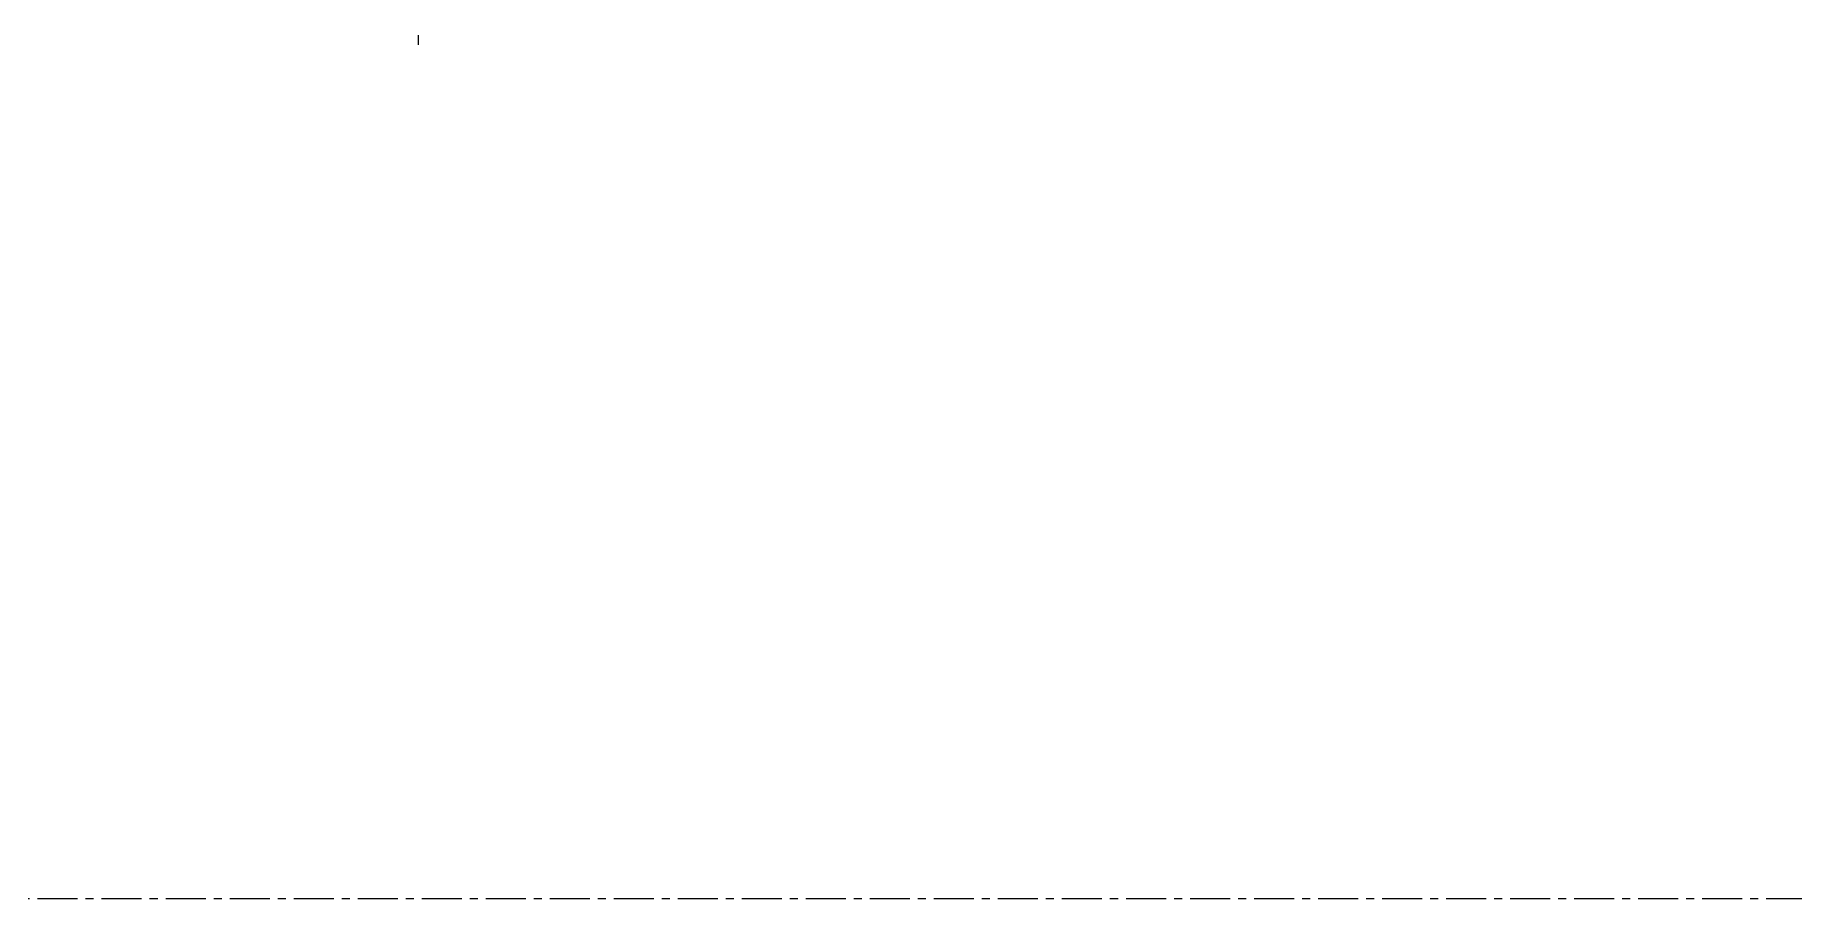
# Model space of a CAD drawing. Extents: x -662 to 7167, y -426 to 2826.
# Drawn here: x 769 to 1318, y 1382 to 1652 of the extents above; entities that cross this region are included whole.
import ezdxf
from ezdxf.enums import TextEntityAlignment as Align

# ---------------------------------------------------------------- set-up
doc = ezdxf.new("R2010")
doc.units = 0
doc.header["$LTSCALE"] = 10
doc.linetypes.add('G02-1-PRDXXXX-E-MET-01-P01-01$0$CENTER', pattern=[2, 1.25, -0.25, 0.25, -0.25])
doc.layers.add('G02-1-PRDXXXX-E-MEQP-01-P01-01$0$EQ INST-HTpwr', color=9, linetype='Continuous')
doc.layers.add('G02-1-PRDXXXX-E-MET-01-P01-01$0$CL_CABLE TRAY INST', color=200, linetype='G02-1-PRDXXXX-E-MET-01-P01-01$0$CENTER')
doc.styles.add('G02-1-PRDXXXX-E-MEQP-01-P01-01$0$Standard', font='Franklin%20Gothic%20Medium%20Cond%20Regular.ttf')
doc.styles.add('G02-1-PRDXXXX-E-MET-01-P01-01$0$Standard', font='Franklin%20Gothic%20Medium%20Cond%20Regular.ttf')

# ---------------------------------------------------------------- blocks, each defined once
blk = doc.blocks.new('*U145')
at = {"layer": 'DEFPOINTS'}
for p, q in [((-1.5, 0), (1.5, 0)), ((0, 1.5), (0, -1.5))]:
    blk.add_line(p, q, dxfattribs=at)
at = {"layer": 'DEFPOINTS', "extrusion": (0, -1, 0), "style": 'G02-1-PRDXXXX-E-MEQP-01-P01-01$0$Standard'}
for tag, p in [('E-CIRCUIT#', (418.03, 0, -24.55)), ('E-PANEL#', (422.28, 0, -24.55)), ('E-DIMENSIONS', (426.54, 0, -24.55)), ('E-CATALOG#', (430.79, 0, -24.55)), ('E-MANUFACTURER', (435.04, 0, -24.55)), ('E-D.DESCRIPTION', (439.29, 0, -24.55)), ('E-BOM#', (443.55, 0, -24.55)), ('E-G.DESCRIPTION', (447.8, 0, -24.55)), ('E-TAG', (452.05, 0, -24.55))]:
    blk.add_attdef(tag, text='', height=2.5, rotation=270, dxfattribs=at).set_placement(p, align=Align.TOP_LEFT)

msp = doc.modelspace()

# ---------------------------------------------------------------- linework, layer by layer
at = {"layer": 'G02-1-PRDXXXX-E-MET-01-P01-01$0$CL_CABLE TRAY INST'}
msp.add_line((2981.86, 1381.72, 63.5), (-18.14, 1381.72, 63.5), dxfattribs=at)

# ---------------------------------------------------------------- block references
at = {"layer": 'G02-1-PRDXXXX-E-MEQP-01-P01-01$0$EQ INST-HTpwr', "extrusion": (-1, 7.39557e-32, -1.49976e-32)}
ref = msp.add_blockref('*U145', (-1650, 656.65, -888.32), dxfattribs=dict(at, xscale=-1, rotation=270))
ref.add_attrib('E-TAG', 'MIQ-PJB-PG-P0103-1', dxfattribs={"layer": 'DEFPOINTS', "extrusion": (1.2326e-31, 1, 2.22045e-16), "height": 2.5, "style": 'G02-1-PRDXXXX-E-MEQP-01-P01-01$0$Standard'}).set_placement((-888.32, 1108.7, 1625.45), align=Align.TOP_LEFT)
ref.add_attrib('E-G.DESCRIPTION', 'MIQ POWER JUNCTION BOX and BRACKETS', dxfattribs={"layer": 'DEFPOINTS', "extrusion": (1.2326e-31, 1, 2.22045e-16), "height": 2.5, "style": 'G02-1-PRDXXXX-E-MEQP-01-P01-01$0$Standard'}).set_placement((-888.32, 1104.45, 1625.45), align=Align.TOP_LEFT)
ref.add_attrib('E-BOM#', '2 & 3', dxfattribs={"layer": 'DEFPOINTS', "extrusion": (1.2326e-31, 1, 2.22045e-16), "height": 2.5, "style": 'G02-1-PRDXXXX-E-MEQP-01-P01-01$0$Standard'}).set_placement((-888.32, 1100.2, 1625.45), align=Align.TOP_LEFT)
ref.add_attrib('E-D.DESCRIPTION', 'POWER KIT', dxfattribs={"layer": 'DEFPOINTS', "extrusion": (1.2326e-31, 1, 2.22045e-16), "height": 2.5, "style": 'G02-1-PRDXXXX-E-MEQP-01-P01-01$0$Standard'}).set_placement((-888.32, 1095.94, 1625.45), align=Align.TOP_LEFT)
ref.add_attrib('E-MANUFACTURER', 'THERMON', dxfattribs={"layer": 'DEFPOINTS', "extrusion": (1.2326e-31, 1, 2.22045e-16), "height": 2.5, "style": 'G02-1-PRDXXXX-E-MEQP-01-P01-01$0$Standard'}).set_placement((-888.32, 1091.69, 1625.45), align=Align.TOP_LEFT)
ref.add_attrib('E-CATALOG#', 'MIQ-PJBRP-TB4', dxfattribs={"layer": 'DEFPOINTS', "extrusion": (1.2326e-31, 1, 2.22045e-16), "height": 2.5, "style": 'G02-1-PRDXXXX-E-MEQP-01-P01-01$0$Standard'}).set_placement((-888.32, 1087.44, 1625.45), align=Align.TOP_LEFT)
ref.add_attrib('E-DIMENSIONS', '227Hx170Wx91D', dxfattribs={"layer": 'DEFPOINTS', "extrusion": (1.2326e-31, 1, 2.22045e-16), "height": 2.5, "style": 'G02-1-PRDXXXX-E-MEQP-01-P01-01$0$Standard'}).set_placement((-888.32, 1083.19, 1625.45), align=Align.TOP_LEFT)
ref.add_attrib('E-PANEL#', 'HTP-I01', dxfattribs={"layer": 'DEFPOINTS', "extrusion": (1.2326e-31, 1, 2.22045e-16), "height": 2.5, "style": 'G02-1-PRDXXXX-E-MEQP-01-P01-01$0$Standard'}).set_placement((-888.32, 1078.93, 1625.45), align=Align.TOP_LEFT)
ref.add_attrib('E-CIRCUIT#', 'XX', dxfattribs={"layer": 'DEFPOINTS', "extrusion": (1.2326e-31, 1, 2.22045e-16), "height": 2.5, "style": 'G02-1-PRDXXXX-E-MEQP-01-P01-01$0$Standard'}).set_placement((-888.32, 1074.68, 1625.45), align=Align.TOP_LEFT)

# ---------------------------------------------------------------- texts
at = {"layer": 'DEFPOINTS', "extrusion": (1.83697e-16, 1, -5.66554e-16), "insert": (985.28, 1462.24, 2.75), "char_height": 0.508, "attachment_point": 3, "text_direction": (-1, 0, 0), "style": 'G02-1-PRDXXXX-E-MET-01-P01-01$0$Standard'}
msp.add_mtext_dynamic_manual_height_columns('\\A1;UNISTRUT P1000\\P1 5/8" x  1 5/8"\\P12 GAUGE', width=5.2694, gutter_width=1.25, heights=[0], dxfattribs=at)

doc.saveas('drawing.dxf')
